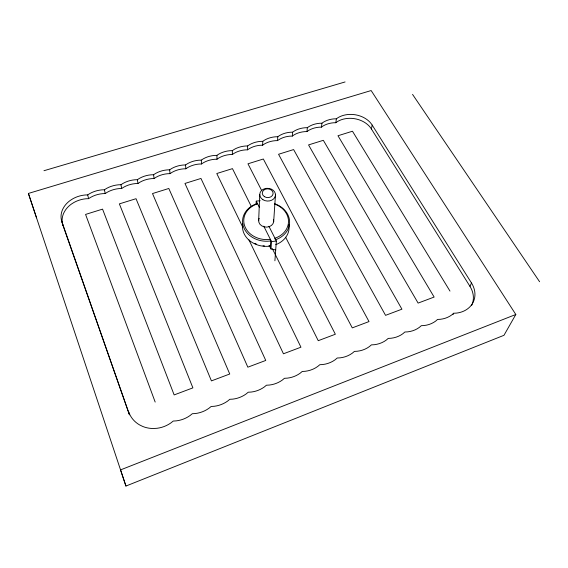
<?xml version="1.0" encoding="UTF-8"?>
<svg xmlns="http://www.w3.org/2000/svg" width="568" height="568" viewBox="0 0 568 568"><rect width="100%" height="100%" fill="white"/><g stroke="black" fill="none" stroke-linecap="round" stroke-linejoin="round"><path stroke-width="0.85" d="M247.641 145.955L245.149 146.04A22.933 18.133 1.6 0 0 234.264 149.37L232.347 150.634L229.834 150.719A23.068 18.297 0.4 0 0 218.85 154.084L216.905 155.355L214.377 155.447A23.203 18.46 -0.9 0 0 203.28 158.841L201.313 160.126L198.764 160.219A23.352 18.616 -2.3 0 0 187.561 163.648L185.559 164.947L183.002 165.047A23.508 18.772 -3.6 0 0 171.685 168.504L169.654 169.818L167.077 169.91A23.678 18.929 -5 0 0 155.646 173.41L153.594 174.731L150.996 174.83A23.849 19.071 -6.4 0 0 139.451 178.359L137.371 179.701L134.758 179.793A24.041 19.213 -7.8 0 0 123.093 183.365L120.977 184.714L118.35 184.813A24.239 19.355 -9.3 0 0 106.571 188.413L104.427 189.776L101.778 189.882A24.445 19.489 -10.7 0 0 89.879 193.518L87.699 194.895L85.037 195.001A24.665 19.617 -12 0 0 73.016 198.672L70.404 200.319A24.665 19.617 -12 0 0 64.219 206.589L62.828 209.017A24.665 19.617 -12 0 0 61.912 221.797L129.483 414.86L62.991 225.482A24.509 19.546 -12.2 0 1 63.893 212.737L65.27 210.323A24.509 19.546 -12.2 0 1 71.412 204.068L74.01 202.435A24.509 19.546 -12.2 0 1 85.953 198.764L88.601 198.665L90.766 197.288A24.289 19.419 -10.8 0 1 102.588 193.66L105.215 193.553L107.352 192.197A24.083 19.291 -9.4 0 1 119.053 188.604L121.666 188.505L123.767 187.156A23.891 19.156 -7.9 0 1 135.354 183.599L137.953 183.499L140.026 182.165A23.707 19.014 -6.5 0 1 151.5 178.643L154.077 178.544L156.122 177.223A23.529 18.865 -5.1 0 1 167.482 173.737L170.038 173.638L172.054 172.331A23.366 18.716 -3.7 0 1 183.301 168.873L185.85 168.781L187.838 167.482A23.21 18.566 -2.3 0 1 198.977 164.067L201.505 163.974L203.465 162.689A23.068 18.403 -1 0 1 214.491 159.303L217.004 159.21L218.936 157.932A22.926 18.247 0.3 0 1 229.862 154.581L232.362 154.496L234.264 153.232A22.798 18.084 1.6 0 1 245.085 149.909L247.563 149.824L247.641 145.955L249.529 144.698A22.812 17.963 2.8 0 1 260.307 141.404L262.792 141.318L264.652 140.076A22.699 17.793 4 0 1 275.324 136.81L277.787 136.725L279.626 135.496A22.585 17.622 5.1 0 1 290.198 132.259L292.648 132.181L294.458 130.959A22.479 17.452 6.1 0 1 304.931 127.757L307.366 127.672L309.148 126.465A22.386 17.274 7.1 0 1 319.521 123.291L321.942 123.213L323.703 122.013A22.294 17.097 8 0 1 333.977 118.875L336.384 118.797L338.116 117.604A22.202 16.926 8.9 0 1 372.189 125.081L471.497 282.999L469.977 286.371A25.383 21.044 22.7 0 1 471.582 305.563M256.118 204.508L256.239 201.136L260.179 200.703M258.653 220.774L259.746 194.54M247.563 149.824L249.444 148.567A22.677 17.913 2.8 0 1 260.158 145.28L262.622 145.195L262.792 141.318M242.714 223.87A23.331 19.39 3.1 0 0 269.062 246.228L270.446 246.008L270.78 240.882L270.347 239.284L269.253 239.455A22.386 18.524 3.1 0 1 244.538 225.56A22.386 18.524 3.1 0 1 257.574 203.784L257.105 203.571A23.536 19.489 3.1 0 0 243.388 226.483A23.536 19.489 3.1 0 0 269.374 241.102L270.78 240.882M262.622 145.195L264.475 143.952A22.564 17.743 4 0 1 275.089 140.694L277.539 140.608L277.787 136.725M275.7 249.956L271.007 248.997L271.497 241.592L263.772 226.163M273.669 221.769L275.487 194.753M274.898 260.783L276.36 241.031L268.927 226.291M277.539 140.608L279.364 139.38A22.457 17.572 5.1 0 1 289.879 136.157L292.314 136.071L292.648 132.181M292.314 136.071L294.11 134.857A22.351 17.402 6.1 0 1 304.526 131.655L306.947 131.577L307.366 127.672M306.947 131.577L308.722 130.37A22.251 17.232 7.1 0 1 319.038 127.204L321.445 127.126L321.942 123.213M321.445 127.126L323.192 125.926A22.166 17.054 8 0 1 333.409 122.787L335.802 122.709L336.384 118.797M469.977 286.371L371.408 128.971L372.189 125.081M453.072 314.558L453.647 313.252L456.402 313.11A25.553 21.122 22.6 0 0 471.497 282.999M515.815 314.487L503.979 335.297L125.933 486.045L120.537 469.899L515.815 314.487L371.152 90.546L28.4 193.439L125.933 486.045M453.647 313.252L451.794 314.885A25.617 21.414 21.9 0 1 440.335 319.294L437.566 319.436L435.67 321.09A25.681 21.705 21.2 0 1 424.09 325.542L421.3 325.691L419.376 327.36A25.752 22.003 20.3 0 1 407.668 331.861L404.856 332.01L402.904 333.7A25.83 22.301 19.3 0 1 391.061 338.251L388.228 338.407L386.24 340.104A25.908 22.606 18 0 1 374.269 344.712L371.415 344.868L369.392 346.586A25.993 22.905 16.6 0 1 357.286 351.244L354.411 351.4L352.359 353.14A26.085 23.21 14.8 0 1 340.111 357.854L337.214 358.01L335.127 359.771A26.185 23.508 12.7 0 1 322.745 364.535L319.827 364.699L317.697 366.474A26.291 23.806 10.2 0 1 305.172 371.295L302.24 371.465L300.074 373.261A26.419 24.097 7.2 0 1 287.401 378.132L284.447 378.302L282.246 380.12A26.568 24.381 3.7 0 1 269.424 385.047L266.449 385.218L264.205 387.056A26.731 24.644 -0.3 0 1 251.241 392.048L248.237 392.218L245.958 394.078A26.93 24.893 -4.7 0 1 232.844 399.126L229.813 399.304L227.498 401.178A27.157 25.113 -9.4 0 1 214.228 406.283L211.175 406.468L208.818 408.364A27.42 25.311 -13.9 0 1 195.392 413.532L192.318 413.717L189.918 415.641A27.711 25.489 -18.2 0 1 176.328 420.867L173.233 421.058L170.791 422.997A28.038 25.638 -22.1 0 1 157.038 428.286L153.346 428.513A28.038 25.638 -22.1 0 1 142.724 426.454L139.543 424.892A28.038 25.638 -22.1 0 1 128.73 412.02M335.802 122.709L337.534 121.524A22.074 16.884 8.9 0 1 371.408 128.971M43.97 170.719L345.074 81.955M268.856 245.873L270.446 246.008M271.497 241.592L276.36 241.031M412.545 94.387L539.6 281.742M449.984 291.093L352.472 131.222L337.974 135.745L434.137 297.057L418.119 303.092L323.334 140.31L308.552 144.918L401.924 309.184L385.558 315.346L293.62 149.569L278.554 154.269L369.008 321.573L352.274 327.878L263.339 159.012L247.968 163.804L261.727 190.628M285.59 237.183L335.354 334.247L318.243 340.686L272.384 248.713M256.239 201.136L259.427 207.448M251.425 206.695L232.454 168.639L216.777 173.524L242.642 226.902M269.488 245.937L271.007 248.997M248.819 239.646L300.941 347.197L283.446 353.786L200.951 178.458L184.962 183.443L265.746 360.446L247.847 367.184L168.81 188.477L152.501 193.56L229.742 374L211.424 380.894L136.022 198.701L119.372 203.884L192.893 387.866L174.149 394.923L102.559 209.13L85.569 214.427L155.185 402.066M28.4 193.439L36.537 217.821M61.912 221.797L62.991 225.482M87.699 194.895L88.601 198.665M104.427 189.776L105.215 193.553M120.977 184.714L121.666 188.505M137.371 179.701L137.953 183.499M153.594 174.731L154.077 178.544M169.654 169.818L170.038 173.638M185.559 164.947L185.85 168.781M201.313 160.126L201.505 163.974M216.905 155.355L217.004 159.21M232.347 150.634L232.362 154.496M273.449 219.34A7.54 6.241 3.1 0 1 266.726 227.129A7.54 6.241 3.1 0 1 258.717 219.958M258.901 219.163A7.54 6.241 3.1 0 1 259.221 218.396M288.856 224.424A23.331 19.39 3.1 0 1 275.707 244.694M274.862 203.805A23.536 19.489 3.1 0 1 289.616 221.91A23.536 19.489 3.1 0 1 275.373 239.817L274.955 238.233A22.386 18.524 3.1 0 0 288.501 221.222A22.386 18.524 3.1 0 0 274.472 204.004M264.461 245.944A22.138 18.41 3.1 0 1 262.998 245.809M256.658 244.212A22.138 18.41 3.1 0 1 254.705 243.345M262.899 199.702A7.874 6.383 3.2 0 0 275.43 195.584A7.874 6.383 3.2 0 0 264.518 188.754A7.874 6.383 3.2 0 0 262.899 199.702M264.447 196.67A5.424 4.388 3.2 0 0 273.08 193.851A5.424 4.388 3.2 0 0 265.568 189.137A5.424 4.388 3.2 0 0 264.447 196.67"/></g></svg>
